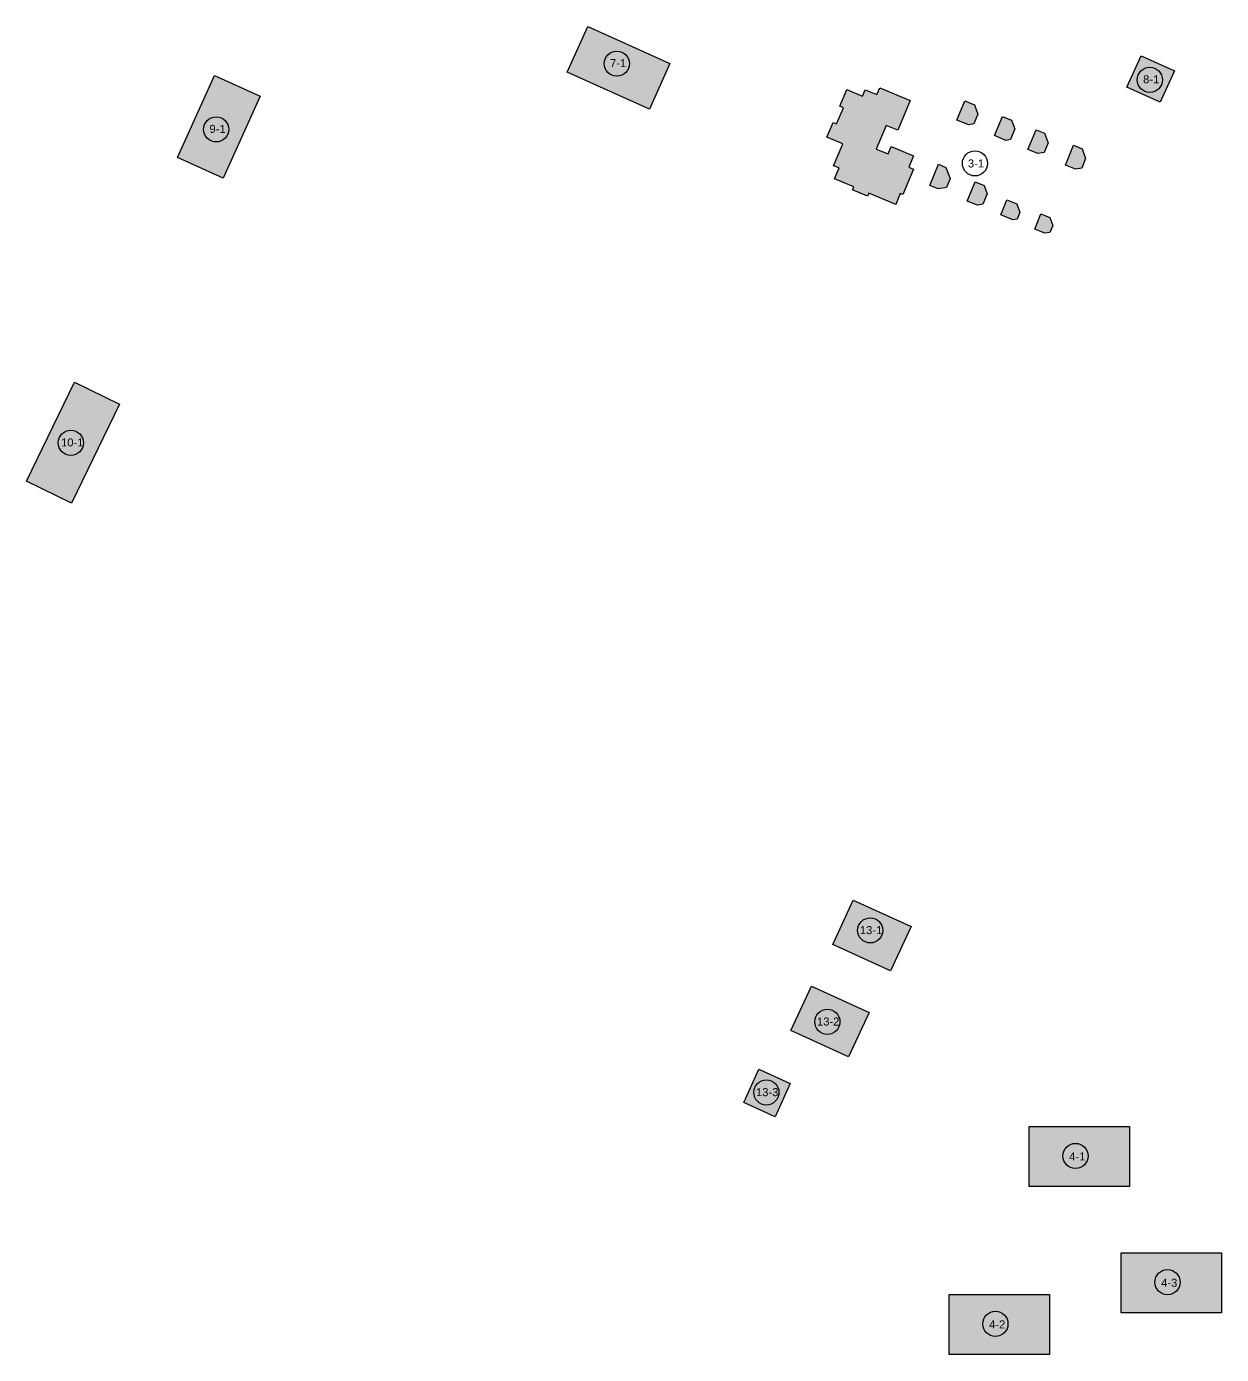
# Model space of a CAD drawing. Header units: millimetres. Extents: x 2242357 to 2245404, y 378014 to 382094.
# Drawn here: x 2244247 to 2244844, y 380323 to 380987 of the extents above; entities that cross this region are included whole.
import ezdxf

# ---------------------------------------------------------------- set-up
doc = ezdxf.new("R2010")
doc.units = ezdxf.units.MM
for name, color, linetype, transparency in [('больница_здание', 250, 'Continuous', 0.4), ('больница_информация', 250, 'Continuous', 0.4), ('больница_штриховка', 4, 'Continuous', 0.4), ('детский сад_штриховка', 60, 'Continuous', 0.5), ('подписи_мвд', 250, 'Continuous', 0.4), ('торговый_центр_здание', 250, 'Continuous', 0.4), ('торговый_центр_подписи_здание', 250, 'Continuous', 0.4), ('торговый_центр_штриховка_здание', 240, 'Continuous', 0.4)]:
    doc.layers.add(name, color=color, linetype=linetype, transparency=transparency)
doc.layers.add('детский сад', color=7, linetype='Continuous', true_color=0x000000)
doc.styles.get("Standard").update_dxf_attribs({"font": 'arial.ttf'})

msp = doc.modelspace()

# ---------------------------------------------------------------- hatches: boundary and pattern name
at = {"layer": 'больница_штриховка'}
h = msp.add_hatch(color=256, dxfattribs=at)
h.dxf.hatch_style = 1
h.paths.add_polyline_path([(2244748.32, 380436.95), (2244798.32, 380436.95), (2244798.32, 380406.95), (2244748.32, 380406.95)])
h = msp.add_hatch(color=256, dxfattribs=at)
h.dxf.hatch_style = 1
h.paths.add_polyline_path([(2244794.27, 380373.85), (2244844.27, 380373.85), (2244844.27, 380343.85), (2244794.27, 380343.85)])
h = msp.add_hatch(color=256, dxfattribs=at)
h.dxf.hatch_style = 1
h.paths.add_polyline_path([(2244708.34, 380353.05), (2244758.34, 380353.05), (2244758.34, 380323.05), (2244708.34, 380323.05)])
at = {"layer": 'детский сад_штриховка'}
h = msp.add_hatch(color=256, dxfattribs=at)
h.dxf.hatch_style = 1
h.paths.add_polyline_path([(2244685.21, 380902.65), (2244683.89, 380903.2), (2244681.61, 380897.7), (2244668.13, 380903.3), (2244667.53, 380901.85), (2244660.04, 380904.96), (2244660.65, 380906.41), (2244651.09, 380910.38), (2244653.37, 380915.88), (2244650.59, 380917.03), (2244655.11, 380927.93), (2244647.2, 380931.21), (2244650.29, 380938.64), (2244652.08, 380937.89), (2244655.45, 380946.01), (2244653.66, 380946.76), (2244657.11, 380955.05), (2244665.02, 380951.77), (2244666.35, 380954.98), (2244672.21, 380952.55), (2244673.59, 380955.87), (2244688.83, 380949.54), (2244682.66, 380934.7), (2244676.78, 380937.15), (2244671.83, 380925.22), (2244677.81, 380923.02), (2244679.29, 380926.59), (2244690.53, 380921.92), (2244688.2, 380916.3), (2244690.49, 380915.35)])
h = msp.add_hatch(color=256, dxfattribs=at)
h.dxf.hatch_style = 1
h.paths.add_polyline_path([(2244706.9, 380906.17), (2244702.83, 380905.39), (2244698.57, 380907.15), (2244702.97, 380917.73), (2244706.7, 380916.18), (2244708.74, 380910.59)])
h.paths.add_polyline_path([(2244720.61, 380937.89), (2244718.06, 380937.4), (2244712.16, 380939.85), (2244716.15, 380949.45), (2244720.87, 380947.49), (2244722.61, 380942.71)])
h.paths.add_polyline_path([(2244741.06, 380935.44), (2244738.84, 380930.09), (2244736.66, 380929.67), (2244730.92, 380932.06), (2244734.91, 380941.66), (2244739.49, 380939.75)])
h.paths.add_polyline_path([(2244725.09, 380897.75), (2244722.44, 380897.24), (2244717.33, 380899.36), (2244721.32, 380908.96), (2244725.7, 380907.14), (2244727.24, 380902.92)])
h.paths.add_polyline_path([(2244742.31, 380890.36), (2244740.04, 380889.93), (2244734.01, 380892.43), (2244737.15, 380900), (2244742.03, 380897.97), (2244743.64, 380893.56)])
h.paths.add_polyline_path([(2244758.53, 380883.71), (2244756.13, 380883.24), (2244751, 380885.37), (2244754.14, 380892.94), (2244758.57, 380891.1), (2244759.99, 380887.21)])
h.paths.add_polyline_path([(2244774.47, 380915.86), (2244771.35, 380915.26), (2244766.35, 380917.33), (2244770.46, 380927.23), (2244774.65, 380925.49), (2244776.44, 380920.58)])
h.paths.add_polyline_path([(2244755.71, 380923.65), (2244752.6, 380923.05), (2244747.59, 380925.13), (2244751.7, 380935.02), (2244755.89, 380933.28), (2244757.68, 380928.38)])
at = {"layer": 'торговый_центр_штриховка_здание'}
h = msp.add_hatch(color=256, dxfattribs=at)
h.dxf.hatch_style = 1
h.paths.add_polyline_path([(2244568.83, 380968.05), (2244558.56, 380945.26), (2244517.53, 380963.75), (2244527.81, 380986.54)])
h = msp.add_hatch(color=256, dxfattribs=at)
h.dxf.hatch_style = 1
h.paths.add_polyline_path([(2244804.21, 380971.92), (2244820.89, 380964.42), (2244813.69, 380948.79), (2244797.01, 380956.3)])
h = msp.add_hatch(color=256, dxfattribs=at)
h.dxf.hatch_style = 1
h.paths.add_polyline_path([(2244341.37, 380962.08), (2244364.16, 380951.81), (2244345.67, 380910.79), (2244322.88, 380921.06)])
h = msp.add_hatch(color=256, dxfattribs=at)
h.dxf.hatch_style = 1
h.paths.add_polyline_path([(2244271.46, 380808.81), (2244293.96, 380797.92), (2244269.99, 380748.42), (2244247.49, 380759.31)])
h = msp.add_hatch(color=256, dxfattribs=at)
h.dxf.hatch_style = 1
h.paths.add_polyline_path([(2244660.41, 380550.07), (2244689.29, 380536.89), (2244678.98, 380514.69), (2244650.11, 380527.87)])
h = msp.add_hatch(color=256, dxfattribs=at)
h.dxf.hatch_style = 1
h.paths.add_polyline_path([(2244639.46, 380507.07), (2244668.34, 380493.89), (2244658.04, 380471.69), (2244629.16, 380484.87)])
h = msp.add_hatch(color=256, dxfattribs=at)
h.dxf.hatch_style = 1
h.paths.add_polyline_path([(2244628.85, 380458.47), (2244621.41, 380441.76), (2244605.76, 380448.89), (2244613.2, 380465.61)])

# ---------------------------------------------------------------- linework, layer by layer
at = {"layer": 'больница_здание'}
for points in [[(2244748.32, 380436.95), (2244798.32, 380436.95), (2244798.32, 380406.95), (2244748.32, 380406.95)], [(2244794.27, 380373.85), (2244844.27, 380373.85), (2244844.27, 380343.85), (2244794.27, 380343.85)], [(2244708.34, 380353.05), (2244758.34, 380353.05), (2244758.34, 380323.05), (2244708.34, 380323.05)]]:
    msp.add_lwpolyline(points, close=True, dxfattribs=at)
at = {"layer": 'больница_информация'}
for centre in [(2244771.37, 380422.24), (2244817.32, 380359.14), (2244731.39, 380338.34)]:
    msp.add_circle(centre, 6.28, dxfattribs=at)
at = {"layer": 'детский сад'}
for points in [[(2244685.21, 380902.65), (2244683.89, 380903.2), (2244681.61, 380897.7), (2244668.13, 380903.3), (2244667.53, 380901.85), (2244660.04, 380904.96), (2244660.65, 380906.41), (2244651.09, 380910.38), (2244653.37, 380915.88), (2244650.59, 380917.03), (2244655.11, 380927.93), (2244647.2, 380931.21), (2244650.29, 380938.64), (2244652.08, 380937.89), (2244655.45, 380946.01), (2244653.66, 380946.76), (2244657.11, 380955.05), (2244665.02, 380951.77), (2244666.35, 380954.98), (2244672.21, 380952.55), (2244673.59, 380955.87), (2244688.83, 380949.54), (2244682.66, 380934.7), (2244676.78, 380937.15), (2244671.83, 380925.22), (2244677.81, 380923.02), (2244679.29, 380926.59), (2244690.53, 380921.92), (2244688.2, 380916.3), (2244690.49, 380915.35)], [(2244720.61, 380937.89), (2244718.06, 380937.4), (2244712.16, 380939.85), (2244716.15, 380949.45), (2244720.87, 380947.49), (2244722.61, 380942.71)], [(2244741.06, 380935.44), (2244738.84, 380930.09), (2244736.66, 380929.67), (2244730.92, 380932.06), (2244734.91, 380941.66), (2244739.49, 380939.75)], [(2244755.71, 380923.65), (2244752.6, 380923.05), (2244747.59, 380925.13), (2244751.7, 380935.02), (2244755.89, 380933.28), (2244757.68, 380928.38)], [(2244774.47, 380915.86), (2244771.35, 380915.26), (2244766.35, 380917.33), (2244770.46, 380927.23), (2244774.65, 380925.49), (2244776.44, 380920.58)], [(2244706.9, 380906.17), (2244702.83, 380905.39), (2244698.57, 380907.15), (2244702.97, 380917.73), (2244706.7, 380916.18), (2244708.74, 380910.59)], [(2244725.09, 380897.75), (2244722.44, 380897.24), (2244717.33, 380899.36), (2244721.32, 380908.96), (2244725.7, 380907.14), (2244727.24, 380902.92)], [(2244742.31, 380890.36), (2244740.04, 380889.93), (2244734.01, 380892.43), (2244737.15, 380900), (2244742.03, 380897.97), (2244743.64, 380893.56)], [(2244758.53, 380883.71), (2244756.13, 380883.24), (2244751, 380885.37), (2244754.14, 380892.94), (2244758.57, 380891.1), (2244759.99, 380887.21)]]:
    msp.add_lwpolyline(points, close=True, dxfattribs=at)
at = {"layer": 'подписи_мвд'}
msp.add_circle((2244721.16, 380918.16), 6.28, dxfattribs=at)
at = {"layer": 'торговый_центр_здание'}
for points in [[(2244568.83, 380968.05), (2244558.56, 380945.26), (2244517.53, 380963.75), (2244527.81, 380986.54)], [(2244804.21, 380971.92), (2244820.89, 380964.42), (2244813.69, 380948.79), (2244797.01, 380956.3)], [(2244341.37, 380962.08), (2244364.16, 380951.81), (2244345.67, 380910.79), (2244322.88, 380921.06)], [(2244271.46, 380808.81), (2244293.96, 380797.92), (2244269.99, 380748.42), (2244247.49, 380759.31)], [(2244660.41, 380550.07), (2244689.29, 380536.89), (2244678.98, 380514.69), (2244650.11, 380527.87)], [(2244639.46, 380507.07), (2244668.34, 380493.89), (2244658.04, 380471.69), (2244629.16, 380484.87)], [(2244628.85, 380458.47), (2244621.41, 380441.76), (2244605.76, 380448.89), (2244613.2, 380465.61)]]:
    msp.add_lwpolyline(points, close=True, dxfattribs=at)
at = {"layer": 'торговый_центр_подписи_здание'}
for centre in [(2244542.3, 380968.01), (2244808.52, 380959.9), (2244342.21, 380935.15), (2244269.61, 380778.56), (2244668.86, 380534.92), (2244647.45, 380489.26), (2244616.98, 380453.96)]:
    msp.add_circle(centre, 6.28, dxfattribs=at)

# ---------------------------------------------------------------- texts
at = {"layer": 'больница_информация', "char_height": 4, "attachment_point": 1}
for s, insert in [('4-1', (2244768.21, 380423.97)), ('4-3', (2244814.16, 380360.87)), ('4-2', (2244728.23, 380340.07))]:
    msp.add_mtext_dynamic_manual_height_columns(s, width=36.1201, gutter_width=12.5, heights=[0], dxfattribs=dict(at, insert=insert))
at = {"layer": 'подписи_мвд', "insert": (2244717.65, 380920.14), "char_height": 4, "attachment_point": 1}
msp.add_mtext_dynamic_manual_height_columns('3-1', width=36.1201, gutter_width=12.5, heights=[0], dxfattribs=at)
at = {"layer": 'торговый_центр_подписи_здание', "char_height": 4, "attachment_point": 1}
for s, insert in [('7-1', (2244538.92, 380970.29)), ('8-1', (2244805.14, 380962.18)), ('9-1', (2244338.84, 380937.43)), ('10-1', (2244264.72, 380780.75)), ('13-1', (2244663.69, 380537.07)), ('13-2', (2244642.28, 380491.4)), ('13-3', (2244611.81, 380456.1))]:
    msp.add_mtext_dynamic_manual_height_columns(s, width=36.1201, gutter_width=12.5, heights=[0], dxfattribs=dict(at, insert=insert))

doc.saveas('drawing.dxf')
